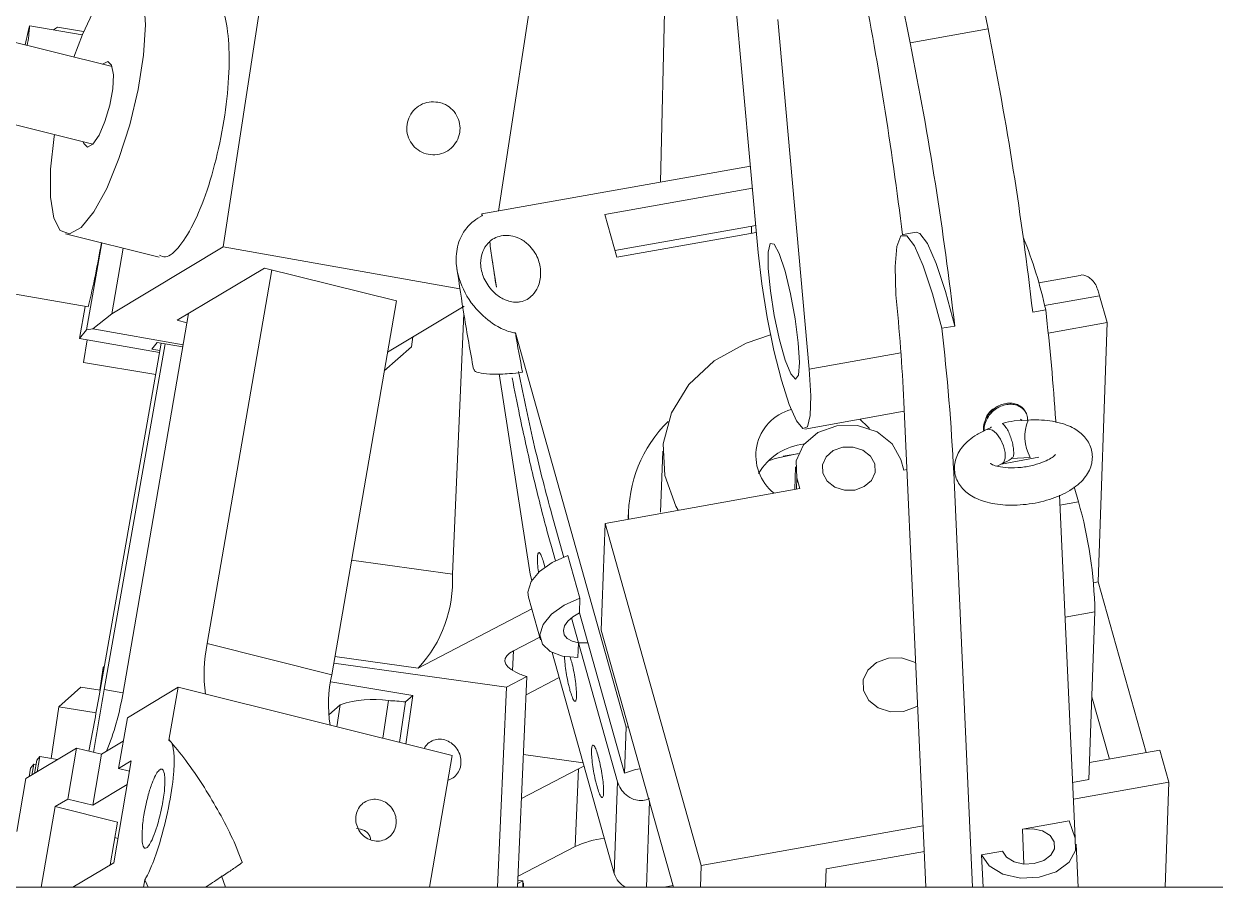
# Model space of a CAD drawing. Header units: millimetres. Extents: x 0 to 1189, y 0 to 841.
# Drawn here: x 366.17 to 375.1, y 455.35 to 461.82 of the extents above; entities that cross this region are included whole.
import ezdxf

# ---------------------------------------------------------------- set-up
doc = ezdxf.new("R2010")
doc.units = ezdxf.units.MM
doc.layers.get('0').update_dxf_attribs({"lineweight": 18})

msp = doc.modelspace()

# ---------------------------------------------------------------- linework, layer by layer
at = {"color": 7, "linetype": 'Continuous', "lineweight": 15}
for p, q in [((371.043, 464.9609), (370.9419, 460.6348)), ((371.4215, 462.9253), (371.6745, 460.1062)), ((373.399, 461.7832), (373.321, 462.1753)), ((372.8145, 461.6789), (372.7313, 462.0974)), ((372.0577, 459.2318), (371.8225, 461.853)), ((366.8304, 461.5003), (365.7239, 461.776)), ((366.6054, 461.7376), (366.2114, 461.8072)), ((366.3901, 461.7756), (366.4197, 461.7952)), ((366.6159, 461.7627), (366.4197, 461.7952)), ((372.8145, 461.6789), (373.399, 461.7832)), ((365.5788, 461.1938), (366.6853, 460.9181)), ((369.6027, 460.3959), (371.6162, 460.7552)), ((371.6311, 460.5894), (370.5244, 460.3919)), ((369.6027, 460.3959), (369.6021, 460.3805)), ((369.6062, 460.3831), (369.6027, 460.3959)), ((370.5244, 460.3919), (370.6146, 460.0712)), ((366.4798, 460.2479), (367.1818, 460.0729)), ((371.6562, 460.3098), (370.6005, 460.1214)), ((370.6146, 460.0712), (371.6609, 460.2579)), ((371.624, 460.304), (371.624, 460.2513)), ((372.8602, 460.2581), (372.7628, 460.2407)), ((367.6624, 460.1492), (366.8263, 459.6477)), ((369.4385, 459.8353), (367.6624, 460.1492)), ((369.6609, 460.1889), (369.6614, 460.187)), ((369.6802, 460.0526), (369.7111, 459.8467)), ((367.9713, 459.9902), (367.3182, 459.5985)), ((368.0273, 459.9762), (367.5433, 457.1742)), ((368.9613, 459.7434), (367.9713, 459.9902)), ((374.0889, 459.9348), (373.7785, 459.8794)), ((365.8633, 459.8377), (366.651, 459.6985)), ((369.7111, 459.8467), (369.7111, 459.8465)), ((374.2922, 459.5812), (374.2358, 459.782)), ((366.6282, 459.7025), (366.5856, 459.4631)), ((368.9613, 459.7434), (368.4773, 456.9414)), ((368.895, 459.3593), (369.4693, 459.7038)), ((366.8263, 459.6477), (366.6855, 459.5341)), ((367.4024, 459.649), (366.9092, 456.7939)), ((367.3182, 459.5985), (367.3906, 459.5804)), ((369.4669, 459.649), (369.3812, 457.6944)), ((373.8309, 459.6773), (373.7335, 459.6599)), ((366.5856, 459.4631), (366.6372, 459.5273)), ((366.6855, 459.5341), (366.6372, 459.5273)), ((367.3619, 459.4145), (366.6855, 459.5341)), ((373.0516, 459.5383), (373.149, 459.5556)), ((373.85, 459.5022), (374.2922, 459.5812)), ((374.2922, 459.5812), (374.2239, 457.637)), ((367.1857, 459.3571), (366.5856, 459.4631)), ((366.6144, 459.2823), (366.6416, 459.4532)), ((367.1981, 459.4277), (366.7316, 456.7818)), ((367.2276, 459.4225), (366.7705, 456.8303)), ((367.1685, 459.4329), (367.1284, 459.383)), ((367.3593, 459.3992), (367.1685, 459.4329)), ((369.0857, 459.4737), (369.0754, 459.4003)), ((370.685, 456.5474), (369.8537, 459.5034)), ((367.1284, 459.383), (367.1884, 459.3724)), ((369.0754, 459.4003), (368.8708, 459.2197)), ((367.1566, 459.1923), (366.6144, 459.2823)), ((369.7332, 459.1962), (369.9643, 457.6947)), ((372.767, 458.9882), (372.9332, 455.3483)), ((372.0242, 458.783), (372.7703, 458.9161)), ((373.6849, 458.9013), (373.6808, 458.9099)), ((373.6989, 458.8505), (373.5947, 458.8447)), ((373.6555, 458.8481), (373.6422, 458.8571)), ((373.9068, 458.842), (373.9094, 458.8329)), ((370.9588, 458.6183), (370.9428, 458.1608)), ((371.8631, 458.579), (371.969, 458.5979)), ((372.7668, 458.4757), (372.7442, 458.5559)), ((373.4676, 458.5047), (373.504, 458.5237)), ((373.504, 458.5237), (373.5061, 458.5248)), ((373.5713, 458.5629), (373.7147, 458.571)), ((371.9549, 458.5004), (371.9489, 458.3298)), ((372.7902, 458.4799), (372.7668, 458.4757)), ((373.2832, 455.3483), (373.1413, 458.4571)), ((371.965, 458.4169), (371.9875, 458.3367)), ((374.0455, 458.3489), (374.0767, 458.238)), ((371.9875, 458.3367), (370.5265, 458.076)), ((374.0521, 455.7153), (373.9346, 458.2885)), ((370.7029, 458.1693), (370.7009, 458.1121)), ((370.2176, 457.8207), (370.127, 458.1429)), ((370.5265, 458.076), (370.4983, 457.2754)), ((370.5265, 458.076), (371.248, 455.5103)), ((370.1238, 457.9021), (370.1537, 457.7959)), ((370.2483, 457.8348), (370.3385, 457.5141)), ((369.9774, 457.6483), (369.9643, 457.6947)), ((374.1898, 457.6309), (374.2239, 457.637)), ((374.5836, 456.3581), (374.2239, 457.637)), ((369.9528, 457.5224), (370.043, 457.2017)), ((370.3346, 457.4046), (370.3385, 457.5141)), ((369.1251, 456.9914), (369.9771, 457.436)), ((370.6729, 456.202), (370.3346, 457.4046)), ((374.1999, 457.4138), (374.1557, 456.1559)), ((370.4983, 457.2754), (371.0403, 455.3483)), ((370.0369, 457.2233), (369.8399, 457.1205)), ((367.5433, 457.1742), (368.4773, 456.9414)), ((370.5957, 455.4498), (370.1296, 457.107)), ((370.3229, 457.0711), (370.3268, 457.1805)), ((370.3268, 457.1805), (370.6199, 456.1382)), ((369.7861, 456.8486), (368.4923, 457.0287)), ((366.7634, 456.9961), (366.738, 456.8249)), ((366.7634, 456.9961), (366.7705, 457.0024)), ((366.7692, 456.9952), (366.7634, 456.9961)), ((369.9398, 456.9288), (369.7861, 456.8486)), ((369.9398, 456.9288), (369.8705, 455.3483)), ((370.1823, 456.9196), (369.9337, 456.7898)), ((366.4288, 456.7007), (366.5961, 456.8484)), ((366.5961, 456.8484), (366.7392, 456.8247)), ((367.3244, 456.8472), (366.944, 456.619)), ((367.3244, 456.8472), (367.2559, 456.4506)), ((369.3792, 456.3351), (367.3244, 456.8472)), ((368.4689, 456.8886), (369.0857, 456.7862)), ((369.7861, 456.8486), (369.7203, 455.3483)), ((369.03, 456.737), (368.985, 456.4334)), ((369.0857, 456.7862), (369.03, 456.737)), ((369.0857, 456.7862), (369.0317, 456.4217)), ((374.3088, 456.3091), (374.1775, 456.7759)), ((366.4288, 456.7007), (366.3714, 456.3139)), ((366.7089, 456.6543), (366.4288, 456.7007)), ((368.5405, 456.7158), (368.4546, 456.64)), ((366.944, 456.619), (366.8781, 456.2375)), ((370.685, 456.5474), (370.6729, 456.202)), ((370.7022, 456.5505), (370.685, 456.5474)), ((366.5636, 456.3908), (366.1832, 456.1626)), ((366.5636, 456.3908), (366.4977, 456.0093)), ((366.7504, 456.3443), (366.5636, 456.3908)), ((366.9135, 456.4421), (366.7504, 456.3443)), ((366.2647, 456.2995), (366.2474, 456.2011)), ((366.2881, 456.3286), (366.2647, 456.2995)), ((366.2881, 456.3286), (366.2678, 456.2134)), ((366.4208, 456.3052), (366.2881, 456.3286)), ((366.7504, 456.3443), (366.6845, 455.9628)), ((366.8414, 455.5316), (366.9732, 456.2946)), ((366.8781, 456.2375), (366.9732, 456.2946)), ((369.3792, 456.3351), (369.2088, 455.3483)), ((370.3617, 456.2816), (369.9142, 456.3439)), ((374.1602, 456.2826), (374.6869, 456.3766)), ((374.7546, 456.136), (374.6869, 456.3766)), ((366.2066, 456.1767), (366.218, 456.2413)), ((366.2414, 456.2704), (366.218, 456.2413)), ((366.2414, 456.2704), (366.227, 456.1889)), ((366.259, 456.2673), (366.2414, 456.2704)), ((366.9599, 456.2172), (366.8781, 456.2375)), ((367.216, 456.2195), (367.2156, 456.2172)), ((369.8996, 456.0128), (370.3267, 456.2357)), ((370.3267, 456.2357), (370.3012, 455.653)), ((366.1147, 455.766), (366.1832, 456.1626)), ((366.6845, 455.9628), (366.9427, 456.1176)), ((370.5957, 455.4498), (370.6199, 456.1382)), ((374.1557, 456.1559), (374.033, 456.1339)), ((374.0387, 456.0083), (374.7546, 456.136)), ((374.7546, 456.136), (374.7269, 455.3483)), ((366.4026, 455.9523), (366.2983, 455.3483)), ((366.4026, 455.9523), (366.4977, 456.0093)), ((366.8696, 455.8359), (366.4026, 455.9523)), ((366.4977, 456.0093), (366.6845, 455.9628)), ((373.6562, 455.7826), (374.0069, 455.8452)), ((374.0069, 455.8452), (374.0516, 455.7166)), ((366.8142, 455.5152), (366.8696, 455.8359)), ((371.248, 455.5103), (372.9123, 455.8073)), ((366.8495, 455.7197), (366.8729, 455.7139)), ((374.0753, 455.3483), (374.0606, 455.6704)), ((370.3012, 455.653), (369.8741, 455.4301)), ((372.921, 455.6159), (372.1851, 455.4846)), ((373.3503, 455.5915), (373.5062, 455.6193)), ((373.3503, 455.5915), (373.3614, 455.3483)), ((366.5359, 455.3483), (366.8414, 455.5316)), ((371.248, 455.5103), (371.2423, 455.3483)), ((367.0751, 455.4041), (367.0655, 455.3483)), ((367.6788, 455.3483), (367.65, 455.4321)), ((369.9108, 455.3953), (369.8728, 455.4006)), ((372.1851, 455.4846), (372.1803, 455.3483)), ((365.474, 455.3483), (499.474, 455.3483)), ((369.9108, 455.3953), (369.8717, 455.3749)), ((369.9108, 455.3953), (369.9087, 455.3483)), ((369.9096, 455.3694), (369.9123, 455.3708)), ((369.9143, 455.3483), (369.9154, 455.3742)), ((370.9709, 455.3483), (371.037, 455.3601))]:
    msp.add_line(p, q, dxfattribs=at)
at = {"color": 8, "linetype": 'Continuous', "lineweight": 15}
for p, q in [((366.6372, 459.5273), (366.7521, 460.18)), ((366.9123, 460.1401), (366.8263, 459.6477)), ((374.2358, 459.782), (373.8233, 459.7084)), ((372.745, 459.3544), (372.0577, 459.2318)), ((373.7799, 458.5711), (373.4985, 458.5208)), ((373.1508, 458.4588), (373.1413, 458.4571)), ((371.962, 458.3321), (371.965, 458.4169)), ((373.938, 458.2132), (374.0767, 458.238)), ((368.6255, 457.7996), (369.3812, 457.6944)), ((370.2741, 457.3676), (370.3268, 457.1805)), ((374.1999, 457.4138), (373.9763, 457.3739)), ((369.8399, 457.1205), (369.8334, 456.973)), ((370.3268, 457.1805), (370.3977, 457.1805)), ((369.1251, 456.9914), (368.5009, 457.0783)), ((366.7705, 456.8303), (366.9112, 456.8054)), ((368.9017, 456.7474), (368.8598, 456.4646)), ((368.5405, 456.7158), (368.516, 456.5502)), ((370.8591, 455.9927), (370.8364, 455.3483)), ((373.6562, 455.7826), (373.6681, 455.5219)), ((369.9123, 455.3708), (369.9113, 455.3483))]:
    msp.add_line(p, q, dxfattribs=at)
at = {"color": 7, "linetype": 'Continuous', "lineweight": 15}
for points in [[(369.7264, 460.4179), (370.3534, 464.4982), (370.9205, 468.1887)], [(367.6624, 460.1492), (368.081, 462.8735), (368.4099, 465.0141)], [(366.5433, 461.5718), (366.6072, 461.7418), (366.7027, 461.9435), (366.7997, 462.0914), (366.8909, 462.1745), (366.9695, 462.1867), (367.0297, 462.1271), (367.0671, 462), (367.0789, 461.815), (367.0642, 461.5857), (367.024, 461.3292), (366.9615, 461.0644), (366.8811, 460.811), (366.789, 460.5878), (366.6918, 460.4114), (366.5968, 460.2948), (366.5112, 460.2467), (366.4411, 460.2706), (366.3918, 460.3648), (366.367, 460.5223), (366.3685, 460.7315), (366.3962, 460.9767), (366.3982, 460.9896)], [(366.2109, 461.8069), (366.1993, 461.7639), (366.1779, 461.6629)], [(366.812, 461.211), (366.8341, 461.3344), (366.8391, 461.44), (366.8262, 461.5119), (366.7975, 461.539), (366.758, 461.5183)], [(366.6129, 460.9361), (366.6171, 460.9245), (366.6458, 460.8973), (366.6862, 460.919), (366.7319, 460.9863), (366.7761, 461.0888), (366.812, 461.211)], [(372.7072, 459.789), (372.7025, 460.0016), (372.7156, 460.1521), (372.7457, 460.2306), (372.7908, 460.232), (372.848, 460.1562), (372.9134, 460.0081), (372.9828, 459.7975), (373.0516, 459.5383)], [(372.8602, 460.2581), (372.8882, 460.2494), (372.9454, 460.1736), (373.0108, 460.0255), (373.0802, 459.8149), (373.149, 459.5556)], [(371.7502, 460.1105), (371.7506, 459.9869), (371.7665, 459.8205), (371.7959, 459.6335), (371.8348, 459.4514), (371.8779, 459.2986), (371.9194, 459.1959), (371.9537, 459.1571), (371.9762, 459.1874), (371.9838, 459.2827), (371.9756, 459.4302), (371.9525, 459.61), (371.9178, 459.7977), (371.8761, 459.9681), (371.833, 460.0981), (371.7945, 460.1701), (371.7656, 460.1744), (371.7502, 460.1105)], [(371.6745, 460.1062), (371.7017, 459.8713), (371.7423, 459.62), (371.7929, 459.3727), (371.8494, 459.1493), (371.9073, 458.9681), (371.9619, 458.8437), (372.0087, 458.7861), (372.0439, 458.8), (372.0647, 458.8844), (372.0695, 459.0323), (372.0577, 459.2318)], [(371.7678, 459.4887), (371.5838, 459.4282), (371.3446, 459.2954), (371.154, 459.1175), (371.024, 458.9056), (370.9627, 458.6732), (370.9741, 458.4347), (371.0573, 458.2052), (371.0749, 458.1738)], [(372.7442, 458.5559), (372.68, 458.6733), (372.5663, 458.7623), (372.4204, 458.8093), (372.2644, 458.8071), (372.1222, 458.7561), (372.0153, 458.664), (371.9601, 458.5449), (371.965, 458.4169)], [(372.5087, 458.7874), (372.5005, 458.7972), (372.4374, 458.8567)], [(372.3095, 458.6467), (372.3875, 458.6478), (372.4605, 458.6243), (372.5173, 458.5799), (372.5494, 458.5211), (372.5518, 458.4571), (372.5242, 458.3976), (372.4708, 458.3515), (372.3997, 458.326), (372.3217, 458.3249), (372.2487, 458.3484), (372.1919, 458.3929), (372.1598, 458.4516), (372.1574, 458.5156), (372.185, 458.5752), (372.2384, 458.6212), (372.3095, 458.6467)], [(371.7479, 458.5433), (371.8015, 458.5621), (371.977, 458.5988)], [(370.2483, 457.8348), (370.1304, 457.7835), (370.0348, 457.7158), (369.9719, 457.6389), (369.9483, 457.5612), (369.9528, 457.5224)], [(370.3385, 457.5141), (370.2206, 457.4628), (370.125, 457.3951), (370.062, 457.3182), (370.0385, 457.2404), (370.0568, 457.1702), (370.1152, 457.1149), (370.2071, 457.0807), (370.3229, 457.0711)], [(370.3268, 457.1805), (370.2793, 457.1917), (370.243, 457.2117), (370.2206, 457.239), (370.2138, 457.2717), (370.223, 457.3073), (370.2477, 457.3431), (370.2858, 457.3763), (370.3346, 457.4046)], [(369.8399, 457.1205), (369.8103, 457.1022), (369.7896, 457.083), (369.778, 457.063), (369.7756, 457.0424), (369.7825, 457.0215), (369.7985, 457.0005), (369.8235, 456.9796), (369.8573, 456.9591)], [(372.7645, 456.665), (372.6671, 456.6637), (372.5758, 456.693), (372.5048, 456.7486), (372.4647, 456.822), (372.4616, 456.902), (372.4961, 456.9765), (372.5629, 457.034), (372.6518, 457.0659), (372.7493, 457.0673), (372.8405, 457.0379), (372.8565, 457.0288)], [(372.8712, 456.7081), (372.8534, 456.6969), (372.7645, 456.665)], [(370.6729, 456.202), (370.7538, 456.2297), (370.7906, 456.2361)], [(373.5062, 455.6193), (373.5381, 455.5727), (373.5949, 455.5385), (373.6678, 455.5219), (373.7457, 455.5254), (373.8169, 455.5485), (373.8704, 455.5877), (373.8981, 455.6369), (373.8958, 455.6888), (373.8638, 455.7353), (373.8071, 455.7695), (373.7342, 455.7861), (373.6562, 455.7826)], [(374.0516, 455.7166), (374.0558, 455.6233), (374.0059, 455.5346), (373.9096, 455.4641), (373.7815, 455.4226), (373.6412, 455.4163), (373.51, 455.4461), (373.4078, 455.5076), (373.3503, 455.5915)], [(367.0751, 455.4041), (367.0902, 455.3698), (367.0993, 455.3483)], [(369.91, 455.3792), (369.9124, 455.378), (369.9146, 455.3761), (369.9154, 455.3743), (369.9146, 455.3725), (369.9123, 455.3708)]]:
    msp.add_lwpolyline(points, dxfattribs=at)
at = {"color": 8, "linetype": 'Continuous', "lineweight": 15}
msp.add_lwpolyline([(373.5061, 458.5248), (373.5167, 458.5337), (373.5283, 458.5641), (373.5278, 458.608), (373.5152, 458.6585), (373.4924, 458.7081), (373.463, 458.7492), (373.4313, 458.7755), (373.4022, 458.7831), (373.3929, 458.7807)], dxfattribs=at)
at = {"color": 7, "linetype": 'Continuous', "lineweight": 15}
for centre, radius, start, end in [((346.6843, 457.0608), 26.2657, 6.94974, 11.30558), ((364.7581, 461.9063), 1.4562, 350.22686, 356.08814), ((347.6883, 456.6447), 26.2192, 6.60362, 11.302), ((347.1037, 456.5404), 26.2193, 6.60362, 11.30198), ((370.5502, 458.9618), 3.3578, 12.30342, 22.04217), ((358.9744, 461.5147), 7.8885, 346.68941, 350.26427), ((387.0649, 462.5561), 17.564, 187.75196, 188.19474), ((387.7294, 462.6518), 18.2353, 188.19494, 188.84888), ((357.5971, 458.2579), 15.1875, 2.75618, 5.78583), ((372.8914, 459.4048), 1.3963, 15.67306, 17.29791), ((356.7202, 457.7001), 17.2246, 3.80098, 6.59139), ((356.8202, 457.6479), 16.3412, 2.8385, 6.64295), ((384.8273, 462.1145), 15.1996, 189.89167, 191.02165), ((372.0164, 458.5838), 0.3589, 105.26966, 231.6984), ((371.7041, 458.1284), 1.0016, 134.76388, 181.20102), ((372.0718, 458.2147), 0.4597, 96.3129, 149.21712), ((370.9567, 457.3502), 3.2439, 1.12458, 15.88406), ((368.4339, 457.6413), 0.9488, 316.7627, 3.20829), ((368.557, 456.9508), 1.038, 167.57262, 188.58747), ((369.4382, 456.7198), 0.9861, 167.01263, 189.14743), ((370.0368, 457.3198), 0.4029, 243.54461, 256.06916), ((391.574, 452.4115), 25.194, 169.89865, 170.9855), ((335.8287, 462.2075), 31.3756, 349.27342, 350.04194), ((364.8553, 457.1453), 2.0838, 338.06802, 350.29125), ((368.7856, 455.9937), 0.7626, 81.24281, 108.74377), ((368.7975, 454.6722), 2.0778, 83.5761, 87.1251), ((370.506, 455.8867), 0.3924, 110.37829, 117.18889), ((370.6271, 454.9293), 0.7937, 97.69569, 114.24903), ((370.7594, 455.5011), 0.1716, 197.41938, 242.93747)]:
    msp.add_arc(centre, radius, start, end, dxfattribs=at)
at = {"color": 8, "linetype": 'Continuous', "lineweight": 15}
msp.add_arc((374.0081, 458.7273), 0.3328, 158.26293, 208.01487, dxfattribs=at)
at = {"color": 7, "linetype": 'Continuous', "lineweight": 15}
for points, knots in [([(367.1853, 460.0866), (367.1998, 460.0801), (367.2442, 460.0599), (367.3386, 460.1467), (367.4521, 460.3317), (367.5576, 460.6041), (367.6419, 460.926), (367.696, 461.2631), (367.7137, 461.5779), (367.6925, 461.8306), (367.6408, 461.9971), (367.5859, 462.0206), (367.5611, 462.0313)], [0, 0, 0, 0, 0.112811, 0.345733, 0.578561, 0.811549, 1.044893, 1.278613, 1.512577, 1.746507, 1.980164, 2.173583, 2.173583, 2.173583, 2.173583]), ([(369.2734, 461.2339), (369.2509, 461.2357), (369.2058, 461.2392), (369.141, 461.2158), (369.0875, 461.174), (369.051, 461.1165), (369.0357, 461.0502), (369.0434, 460.9825), (369.0731, 460.9211), (369.1216, 460.8729), (369.1833, 460.8433), (369.2513, 460.8357), (369.3179, 460.8509), (369.3756, 460.8872), (369.418, 460.9405), (369.4402, 461.0048), (369.4397, 461.0728), (369.4166, 461.137), (369.3734, 461.1898), (369.3225, 461.222), (369.287, 461.2306), (369.2734, 461.2339)], [0, 0, 0, 0, 0.067179, 0.134356, 0.201533, 0.26871, 0.335891, 0.403076, 0.470255, 0.537436, 0.604614, 0.671793, 0.738973, 0.806154, 0.87333, 0.940505, 1.007689, 1.074867, 1.142043, 1.209223, 1.251269, 1.251269, 1.251269, 1.251269]), ([(369.8537, 459.5034), (369.8463, 459.5048), (369.7994, 459.5138), (369.697, 459.5576), (369.5563, 459.6726), (369.4377, 459.8535), (369.3961, 460.0522), (369.427, 460.1892), (369.4755, 460.2778), (369.5261, 460.3377), (369.5837, 460.3703), (369.6062, 460.3831)], [0, 0, 0, 0, 0.019912, 0.127171, 0.297386, 0.535227, 0.774551, 0.931831, 0.976729, 1.089625, 1.162351, 1.162351, 1.162351, 1.162351]), ([(369.7845, 459.7493), (369.7983, 459.7447), (369.828, 459.7349), (369.865, 459.7337), (369.9045, 459.7392), (369.9437, 459.7534), (369.9912, 459.7914), (370.0318, 459.8562), (370.0495, 459.9474), (370.0323, 460.055), (369.9794, 460.1458), (369.9061, 460.2047), (369.8398, 460.2314), (369.7763, 460.2377), (369.719, 460.2262), (369.6817, 460.2062), (369.6648, 460.1922), (369.6609, 460.1889)], [0, 0, 0, 0, 0.0402322, 0.0867882, 0.0984954, 0.1500258, 0.2012343, 0.278583, 0.3899723, 0.504509, 0.6350959, 0.7149611, 0.7786164, 0.8323902, 0.8863093, 0.9371855, 0.9525992, 0.9525992, 0.9525992, 0.9525992]), ([(369.6614, 460.187), (369.6574, 460.1833), (369.6341, 460.1621), (369.6016, 460.1088), (369.587, 460.0178), (369.6115, 459.9128), (369.6713, 459.8232), (369.736, 459.7706), (369.7738, 459.754), (369.7845, 459.7493)], [0, 0, 0, 0, 0.0158917, 0.0913623, 0.1853992, 0.3040847, 0.4238934, 0.5036801, 0.5350596, 0.5350596, 0.5350596, 0.5350596]), ([(369.4157, 459.9851), (369.433, 459.8673), (369.4695, 459.6183), (369.5156, 459.3654), (369.5398, 459.2322)], [0, 0, 0, 0, 0.36111, 0.7631878, 0.7631878, 0.7631878, 0.7631878]), ([(374.089, 459.9346), (374.0891, 459.9347), (374.1054, 459.9443), (374.1526, 459.9274), (374.2005, 459.8837), (374.2188, 459.8351), (374.2245, 459.8199)], [0, 0, 0, 0, 0.0007633, 0.076281, 0.1574119, 0.1942668, 0.1942668, 0.1942668, 0.1942668]), ([(369.5453, 459.2331), (369.545, 459.2289), (369.5438, 459.2154), (369.5917, 459.201), (369.6819, 459.1928), (369.7949, 459.196), (369.8746, 459.2049), (369.9081, 459.2086)], [0, 0, 0, 0, 0.0419809, 0.132318, 0.2235123, 0.3134095, 0.378352, 0.378352, 0.378352, 0.378352]), ([(369.8294, 459.1678), (369.848, 459.0734), (369.8963, 458.8294), (369.9822, 458.4455), (370.0633, 458.1208), (370.1113, 457.9473), (370.1238, 457.9021)], [0, 0, 0, 0, 0.271522, 0.701851, 1.143992, 1.299785, 1.299785, 1.299785, 1.299785]), ([(370.127, 458.1429), (370.0832, 458.3079), (369.995, 458.6401), (369.9175, 459.0222), (369.8785, 459.2145)], [0, 0, 0, 0, 0.546597, 1.100268, 1.100268, 1.100268, 1.100268]), ([(373.6795, 458.9092), (373.6756, 458.9172), (373.6661, 458.9364), (373.6383, 458.9588), (373.6003, 458.975), (373.5568, 458.9793), (373.5109, 458.9719), (373.4663, 458.953), (373.4267, 458.9232), (373.3944, 458.8848), (373.3729, 458.8401), (373.363, 458.7994), (373.3654, 458.7752), (373.3662, 458.7671)], [0, 0, 0, 0, 0.0320649, 0.0776183, 0.1226326, 0.1687136, 0.2141303, 0.2592578, 0.3053529, 0.3506244, 0.3958956, 0.4419929, 0.4651137, 0.4651137, 0.4651137, 0.4651137]), ([(373.6951, 458.8503), (373.6948, 458.8606), (373.6942, 458.8842), (373.6785, 458.9164), (373.6519, 458.9442), (373.6154, 458.9631), (373.5731, 458.9707), (373.5277, 458.9665), (373.4822, 458.9508), (373.441, 458.9237), (373.4064, 458.8874), (373.3818, 458.8442), (373.369, 458.8034), (373.3697, 458.7781), (373.37, 458.769)], [0, 0, 0, 0, 0.0352368, 0.0801843, 0.1251334, 0.1690835, 0.2141094, 0.2589711, 0.3029497, 0.3480319, 0.392794, 0.4368267, 0.4819555, 0.5070825, 0.5070825, 0.5070825, 0.5070825]), ([(373.456, 458.9428), (373.4521, 458.9412), (373.4337, 458.9336), (373.4081, 458.909), (373.3857, 458.8787), (373.3819, 458.8587), (373.3806, 458.8519)], [0, 0, 0, 0, 0.0118678, 0.0557677, 0.0998854, 0.1229684, 0.1229684, 0.1229684, 0.1229684]), ([(373.3928, 458.7807), (373.3666, 458.7682), (373.2933, 458.7331), (373.2064, 458.661), (373.1482, 458.5579), (373.1424, 458.4481), (373.1854, 458.3537), (373.2643, 458.2822), (373.3761, 458.2325), (373.5288, 458.2076), (373.7081, 458.2158), (373.8852, 458.2576), (374.0319, 458.3271), (374.1317, 458.4154), (374.1831, 458.5201), (374.1824, 458.6281), (374.1352, 458.7192), (374.0537, 458.788), (373.9381, 458.8353), (373.8113, 458.8539), (373.726, 458.8513), (373.6989, 458.8505)], [0, 0, 0, 0, 0.08316, 0.23277, 0.354281, 0.460845, 0.570066, 0.674339, 0.803437, 0.955402, 1.110789, 1.265214, 1.423687, 1.569623, 1.687652, 1.79344, 1.900409, 2.005928, 2.137315, 2.291016, 2.362218, 2.362218, 2.362218, 2.362218]), ([(373.4236, 458.7981), (373.4239, 458.7983), (373.4247, 458.7993), (373.4165, 458.7921), (373.4014, 458.7848), (373.3928, 458.7807)], [0, 0, 0, 0, 0.00555827, 0.01889936, 0.03643134, 0.03643134, 0.03643134, 0.03643134]), ([(373.5068, 458.8238), (373.5071, 458.8239), (373.5375, 458.8345), (373.5663, 458.8396), (373.5947, 458.8445)], [0, 0, 0, 0, 0.00094867, 0.09037345, 0.09037345, 0.09037345, 0.09037345]), ([(373.5712, 458.5651), (373.576, 458.5657), (373.5864, 458.5668), (373.592, 458.5913), (373.591, 458.6272), (373.5842, 458.6681), (373.5731, 458.7102), (373.5579, 458.7515), (373.5386, 458.7893), (373.521, 458.8118), (373.5099, 458.8214), (373.507, 458.8237), (373.5068, 458.8238)], [0, 0, 0, 0, 0.0345446, 0.0741559, 0.1084224, 0.1398619, 0.1707059, 0.2027905, 0.2376809, 0.2767576, 0.2897094, 0.2905119, 0.2905119, 0.2905119, 0.2905119]), ([(373.9049, 458.5933), (373.9037, 458.5915), (373.9014, 458.5878), (373.8718, 458.5636), (373.8193, 458.5367), (373.7417, 458.5106), (373.6458, 458.4934), (373.5512, 458.4903), (373.4762, 458.5004), (373.4315, 458.514), (373.4141, 458.5265), (373.4162, 458.5239), (373.4168, 458.5233)], [0, 0, 0, 0, 0.0450775, 0.0924578, 0.145401, 0.2065768, 0.2740964, 0.3441984, 0.4045181, 0.4567849, 0.5030706, 0.5184083, 0.5184083, 0.5184083, 0.5184083]), ([(373.504, 458.5237), (373.5284, 458.5337), (373.5566, 458.5453), (373.5766, 458.5646), (373.5792, 458.5672)], [0, 0, 0, 0, 0.07568811, 0.08748091, 0.08748091, 0.08748091, 0.08748091]), ([(370.0762, 457.744), (370.0753, 457.7483), (370.0696, 457.7736), (370.0579, 457.8105), (370.0433, 457.8463), (370.0309, 457.8604), (370.0224, 457.8521), (370.0185, 457.8221), (370.0202, 457.7736), (370.0239, 457.7312), (370.0279, 457.7067), (370.0283, 457.7042)], [0, 0, 0, 0, 0.0078469, 0.0461902, 0.084536, 0.122884, 0.16123, 0.1995752, 0.2379186, 0.276269, 0.2806027, 0.2806027, 0.2806027, 0.2806027]), ([(370.2229, 457.0803), (370.223, 457.0707), (370.2233, 457.0461), (370.2295, 456.9906), (370.24, 456.9242), (370.2522, 456.8662), (370.2603, 456.8357), (370.2635, 456.824)], [0, 0, 0, 0, 0.0389206, 0.0999245, 0.1609365, 0.2219411, 0.2601233, 0.2601233, 0.2601233, 0.2601233]), ([(370.2635, 456.824), (370.2686, 456.8072), (370.2788, 456.7736), (370.293, 456.7454), (370.3043, 456.7379), (370.3115, 456.7533), (370.3136, 456.7895), (370.3106, 456.8424), (370.3027, 456.9063), (370.2909, 456.9733), (370.2776, 457.0329), (370.2686, 457.0616), (370.2648, 457.074)], [0, 0, 0, 0, 0.0444624, 0.0889223, 0.1333832, 0.1778433, 0.2223038, 0.2667634, 0.3112265, 0.3556922, 0.4001487, 0.4337564, 0.4337564, 0.4337564, 0.4337564]), ([(367.0751, 455.4041), (367.0778, 455.4084), (367.095, 455.4364), (367.135, 455.5234), (367.1961, 455.7023), (367.2566, 455.9437), (367.2925, 456.1745), (367.2967, 456.3106), (367.2896, 456.3875), (367.2786, 456.4326), (367.2623, 456.4455), (367.2559, 456.4506)], [0, 0, 0, 0, 0.018671, 0.119257, 0.27889, 0.501938, 0.726377, 0.873874, 0.915982, 1.021854, 1.090057, 1.090057, 1.090057, 1.090057]), ([(367.8056, 455.532), (367.8052, 455.5332), (367.7577, 455.6715), (367.6255, 455.9341), (367.4338, 456.2387), (367.2982, 456.4035), (367.2551, 456.456)], [0, 0, 0, 0, 0.003666, 0.439965, 0.876752, 1.080718, 1.080718, 1.080718, 1.080718]), ([(369.4461, 456.2803), (369.4452, 456.298), (369.4435, 456.3334), (369.4201, 456.3834), (369.3841, 456.424), (369.3383, 456.4507), (369.2879, 456.4606), (369.2391, 456.4522), (369.1963, 456.4279), (369.1782, 456.4007), (369.1693, 456.3874)], [0, 0, 0, 0, 0.051275, 0.1025522, 0.1538333, 0.2051061, 0.2563726, 0.3076376, 0.3589073, 0.4082216, 0.4082216, 0.4082216, 0.4082216]), ([(370.4664, 456.1024), (370.4715, 456.0856), (370.4818, 456.0521), (370.496, 456.0238), (370.5072, 456.0163), (370.5144, 456.0317), (370.5166, 456.0679), (370.5136, 456.1209), (370.5057, 456.1846), (370.4938, 456.252), (370.4793, 456.3155), (370.4639, 456.3678), (370.4491, 456.403), (370.4368, 456.4173), (370.4282, 456.4089), (370.4244, 456.3789), (370.4258, 456.3306), (370.4323, 456.2694), (370.443, 456.2025), (370.4551, 456.1446), (370.4633, 456.1141), (370.4664, 456.1024)], [0, 0, 0, 0, 0.0441789, 0.088357, 0.1325344, 0.1767111, 0.220888, 0.2650641, 0.3092431, 0.3534252, 0.3975976, 0.4417792, 0.4859524, 0.5301303, 0.5743098, 0.6184864, 0.6626608, 0.7068364, 0.7510179, 0.795194, 0.8228434, 0.8228434, 0.8228434, 0.8228434]), ([(367.1257, 455.6965), (367.1191, 455.6839), (367.1059, 455.6586), (367.0871, 455.6394), (367.0724, 455.6393), (367.0604, 455.6576), (367.0525, 455.7054), (367.0544, 455.7902), (367.0692, 455.9074), (367.0952, 456.026), (367.1263, 456.1238), (367.153, 456.1852), (367.1767, 456.2224), (367.1964, 456.237), (367.2091, 456.2324), (367.2143, 456.2228), (367.216, 456.2195)], [0, 0, 0, 0, 0.0386835, 0.0776213, 0.11296, 0.1482154, 0.2047782, 0.2868537, 0.3716684, 0.47214, 0.5385387, 0.5903502, 0.6331579, 0.6761292, 0.715524, 0.7356041, 0.7356041, 0.7356041, 0.7356041]), ([(367.2156, 456.2172), (367.2166, 456.2148), (367.2223, 456.2009), (367.2277, 456.156), (367.2229, 456.0633), (367.2031, 455.9404), (367.1727, 455.8203), (367.1447, 455.7385), (367.1299, 455.7058), (367.1257, 455.6966)], [0, 0, 0, 0, 0.0159098, 0.0914458, 0.1855697, 0.304359, 0.4242715, 0.5041278, 0.5355371, 0.5355371, 0.5355371, 0.5355371]), ([(369.3472, 456.1499), (369.3609, 456.1548), (369.39, 456.1653), (369.423, 456.2007), (369.442, 456.2413), (369.4449, 456.2695), (369.4461, 456.2803)], [0, 0, 0, 0, 0.0443895, 0.0941928, 0.1440045, 0.1751881, 0.1751881, 0.1751881, 0.1751881]), ([(370.6199, 456.1382), (370.6267, 456.1207), (370.6403, 456.0857), (370.6839, 456.0372), (370.7374, 456.005), (370.7955, 455.9948), (370.8355, 456.002), (370.8556, 456.0108), (370.8598, 456.0127)], [0, 0, 0, 0, 0.061863, 0.123525, 0.1895199, 0.2409517, 0.2924913, 0.3061147, 0.3061147, 0.3061147, 0.3061147]), ([(368.9582, 455.8133), (368.9596, 455.8309), (368.9622, 455.866), (368.9443, 455.9181), (368.9124, 455.9623), (368.8684, 455.9939), (368.8179, 456.0094), (368.7663, 456.007), (368.7194, 455.9869), (368.6827, 455.9514), (368.6602, 455.9046), (368.6544, 455.8517), (368.6661, 455.7986), (368.6938, 455.7514), (368.7345, 455.7154), (368.7836, 455.6946), (368.8355, 455.6914), (368.8845, 455.7061), (368.9247, 455.7371), (368.9492, 455.7754), (368.9557, 455.8027), (368.9582, 455.8133)], [0, 0, 0, 0, 0.0520213, 0.104035, 0.1560543, 0.2080641, 0.2600691, 0.3120727, 0.364077, 0.4160886, 0.468101, 0.5201143, 0.5721404, 0.624151, 0.676166, 0.7281712, 0.780176, 0.8321803, 0.8841878, 0.9361965, 0.9687584, 0.9687584, 0.9687584, 0.9687584]), ([(368.7692, 455.7038), (368.7688, 455.7075), (368.7671, 455.7236), (368.7518, 455.7502), (368.715, 455.782), (368.6832, 455.7861), (368.663, 455.7887)], [0, 0, 0, 0, 0.0078619, 0.0345767, 0.0756663, 0.1481529, 0.1481529, 0.1481529, 0.1481529]), ([(367.8026, 455.5323), (367.8037, 455.5322), (367.8059, 455.5322), (367.7615, 455.5013), (367.6862, 455.4508), (367.6042, 455.3966), (367.5478, 455.3599), (367.5301, 455.3483)], [0, 0, 0, 0, 0.0727077, 0.145394, 0.2192338, 0.2950664, 0.3299602, 0.3299602, 0.3299602, 0.3299602])]:
    msp.add_open_spline(points, degree=3, knots=knots, dxfattribs=at)

doc.saveas('drawing.dxf')
